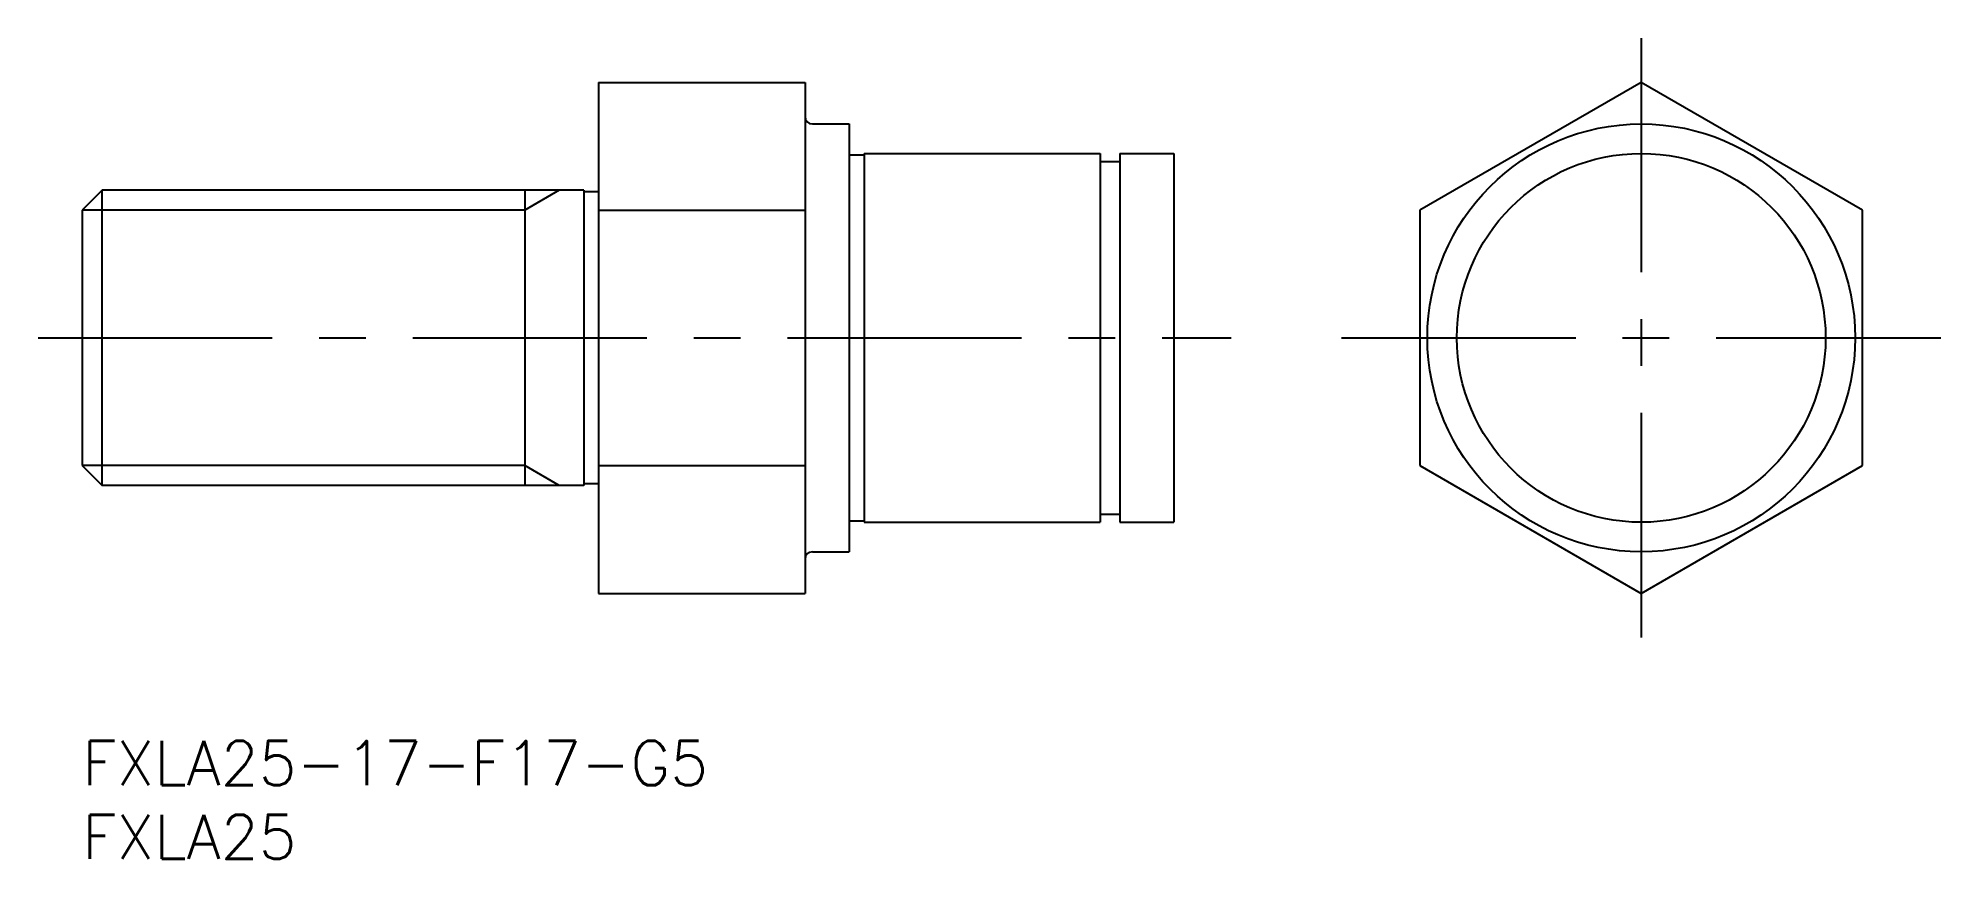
# Model space of a CAD drawing. Extents: x -3 to 126, y -8 to 48.
import ezdxf

# ---------------------------------------------------------------- set-up
doc = ezdxf.new("R2010")
doc.units = 0
doc.header["$LTSCALE"] = 0.5
doc.linetypes.add('CENTER', pattern=[50.8, 31.75, -6.35, 6.35, -6.35])
for name, color, linetype in [('MSM_CENTER', 1, 'CENTER'), ('MSM_CONTINUOUS', 7, 'CONTINUOUS'), ('MSM_NARROW', 5, 'CONTINUOUS'), ('MSM_PART_NUMBER', 7, 'CONTINUOUS')]:
    doc.layers.add(name, color=color, linetype=linetype)
doc.styles.get("Standard").update_dxf_attribs({"font": 'txt.shx', "height": 3, "bigfont": 'bigfont.shx'})

# ---------------------------------------------------------------- blocks, each defined once
blk = doc.blocks.new('*U10')
at = {"layer": 'MSM_PART_NUMBER'}
blk.add_text('FXLA25-17-F17-G5', height=3, dxfattribs=at).set_placement((0, -3))
blk = doc.blocks.new('*U11')
at = {"layer": 'MSM_PART_NUMBER'}
blk.add_text('FXLA25', height=3, dxfattribs=at).set_placement((0, -8))

msp = doc.modelspace()

# ---------------------------------------------------------------- linework, layer by layer
at = {"layer": 'MSM_CENTER'}
for p, q in [((105.69, 47.64), (105.69, 7)), ((-3, 27.32), (77.89, 27.32)), ((85.37, 27.32), (126.01, 27.32))]:
    msp.add_line(p, q, dxfattribs=at)
at = {"layer": 'MSM_CONTINUOUS'}
for p, q in [((35, 44.64), (35, 10)), ((35, 44.64), (49, 44.64)), ((49, 44.64), (49, 10)), ((105.69, 44.64), (90.69, 35.98)), ((120.69, 35.98), (105.69, 44.64)), ((49.5, 41.82), (52, 41.82)), ((52, 41.82), (52, 12.82)), ((52, 39.72), (53, 39.72)), ((53, 39.82), (69, 39.82)), ((53, 39.82), (53, 14.82)), ((69, 39.82), (69, 14.82)), ((69, 39.27), (70.35, 39.27)), ((70.35, 39.82), (70.35, 14.82)), ((70.35, 39.82), (74, 39.82)), ((74, 39.82), (74, 14.82)), ((1.35, 37.32), (0, 35.97)), ((34, 37.32), (1.35, 37.32)), ((1.35, 17.32), (1.35, 37.32)), ((30, 37.32), (30, 17.32)), ((34, 37.32), (34, 17.32)), ((35, 37.22), (34, 37.22)), ((0, 35.97), (0, 18.67)), ((35, 35.98), (49, 35.98)), ((90.69, 35.98), (90.69, 18.66)), ((120.69, 18.66), (120.69, 35.98)), ((0, 18.67), (1.35, 17.32)), ((35, 18.66), (49, 18.66)), ((90.69, 18.66), (105.69, 10)), ((105.69, 10), (120.69, 18.66)), ((34, 17.32), (1.35, 17.32)), ((35, 17.42), (34, 17.42)), ((52, 14.92), (53, 14.92)), ((53, 14.82), (69, 14.82)), ((69, 15.37), (70.35, 15.37)), ((70.35, 14.82), (74, 14.82)), ((49.5, 12.82), (52, 12.82)), ((35, 10), (49, 10))]:
    msp.add_line(p, q, dxfattribs=at)
for radius in [14.5, 12.5]:
    msp.add_circle((105.69, 27.32), radius, dxfattribs=at)
for centre, start, end in [((49.5, 42.32), 180, 270), ((49.5, 12.32), 90, 180)]:
    msp.add_arc(centre, 0.5, start, end, dxfattribs=at)
at = {"layer": 'MSM_NARROW'}
for p, q in [((32.34, 37.32), (30, 35.97)), ((30, 35.97), (0, 35.97)), ((30, 18.67), (0, 18.67)), ((32.34, 17.32), (30, 18.67))]:
    msp.add_line(p, q, dxfattribs=at)

# ---------------------------------------------------------------- block references
at = {"layer": 'MSM_CONTINUOUS'}
for name in ['*U10', '*U11']:
    msp.add_blockref(name, (0, 0), dxfattribs=at)

doc.saveas('drawing.dxf')
